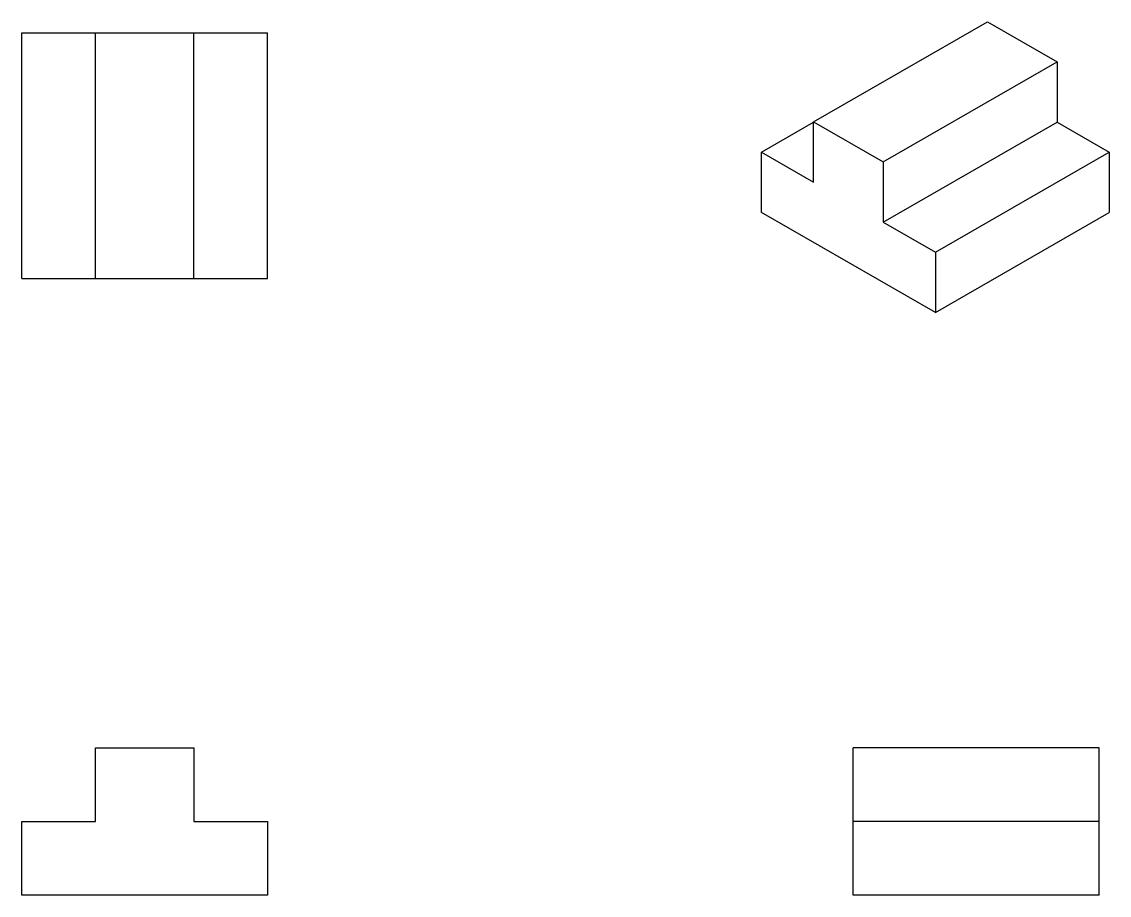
# Model space of a CAD drawing. Extents: x 107 to 328, y 84 to 262.
import ezdxf

# ---------------------------------------------------------------- set-up
doc = ezdxf.new("R2010")
doc.units = 0

msp = doc.modelspace()

# ---------------------------------------------------------------- linework, layer by layer
at = {"layer": 'Visible', "extrusion": (0, 0.817547, 0.575862)}
for p, q in [((267.68, 241.27, 17.31), (303.04, 261.63, -11.6)), ((303.04, 261.63, -11.6), (317.18, 253.48, -0.03)), ((281.82, 233.13, 28.87), (317.18, 253.48, -0.03)), ((317.18, 253.48, -0.03), (317.18, 241.22, -8.67)), ((257.08, 235.11), (267.68, 241.22, -8.67)), ((267.68, 241.27, 17.31), (281.82, 233.13, 28.87)), ((267.68, 229.01, 8.67), (267.68, 241.27, 17.31)), ((281.82, 220.86, 20.23), (317.18, 241.22, -8.67)), ((317.18, 241.22, -8.67), (327.79, 235.11)), ((257.08, 235.11), (267.68, 229.01, 8.67)), ((257.08, 222.85, -8.64), (257.08, 235.11)), ((292.43, 214.75, 28.9), (327.79, 235.11)), ((327.79, 235.11), (327.79, 222.85, -8.64)), ((281.82, 233.13, 28.87), (281.82, 220.86, 20.23)), ((292.43, 202.49, 20.27), (257.08, 222.85, -8.64)), ((292.43, 202.49, 20.27), (327.79, 222.85, -8.64)), ((281.82, 220.86, 20.23), (292.43, 214.75, 28.9)), ((292.43, 214.75, 28.9), (292.43, 202.49, 20.27))]:
    msp.add_line(p, q, dxfattribs=at)
at = {"layer": 'Visible'}
for p, q in [((106.67, 259.4), (121.67, 259.4)), ((106.67, 209.4), (106.67, 259.4)), ((121.67, 259.4, 15), (141.67, 259.4, 15)), ((121.67, 209.4, 15), (121.67, 259.4, 15)), ((141.67, 259.4), (156.67, 259.4)), ((141.67, 209.4, 15), (141.67, 259.4, 15)), ((156.67, 209.4), (156.67, 259.4)), ((106.67, 209.4), (121.67, 209.4)), ((121.67, 209.4, 15), (141.67, 209.4, 15)), ((141.67, 209.4), (156.67, 209.4))]:
    msp.add_line(p, q, dxfattribs=at)
at = {"layer": 'Visible', "extrusion": (0, 1, 0)}
for p, q in [((121.67, 113.97, 25), (141.67, 113.97, 25)), ((121.67, 98.97, 25), (121.67, 113.97, 25)), ((141.67, 113.97, 25), (141.67, 98.97, 25)), ((325.72, 113.97, 10), (275.72, 113.97, 10)), ((275.72, 98.97, 10), (275.72, 113.97, 10)), ((325.72, 98.97, 10), (325.72, 113.97, 10)), ((106.67, 98.97, 25), (121.67, 98.97, 25)), ((106.67, 83.97, 25), (106.67, 98.97, 25)), ((141.67, 98.97, 25), (156.67, 98.97, 25)), ((156.67, 98.97, 25), (156.67, 83.97, 25)), ((325.72, 98.97, 25), (275.72, 98.97, 25)), ((275.72, 83.97, 25), (275.72, 98.97, 25)), ((325.72, 83.97, 25), (325.72, 98.97, 25)), ((156.67, 83.97, 25), (106.67, 83.97, 25)), ((325.72, 83.97, 25), (275.72, 83.97, 25))]:
    msp.add_line(p, q, dxfattribs=at)

doc.saveas('drawing.dxf')
